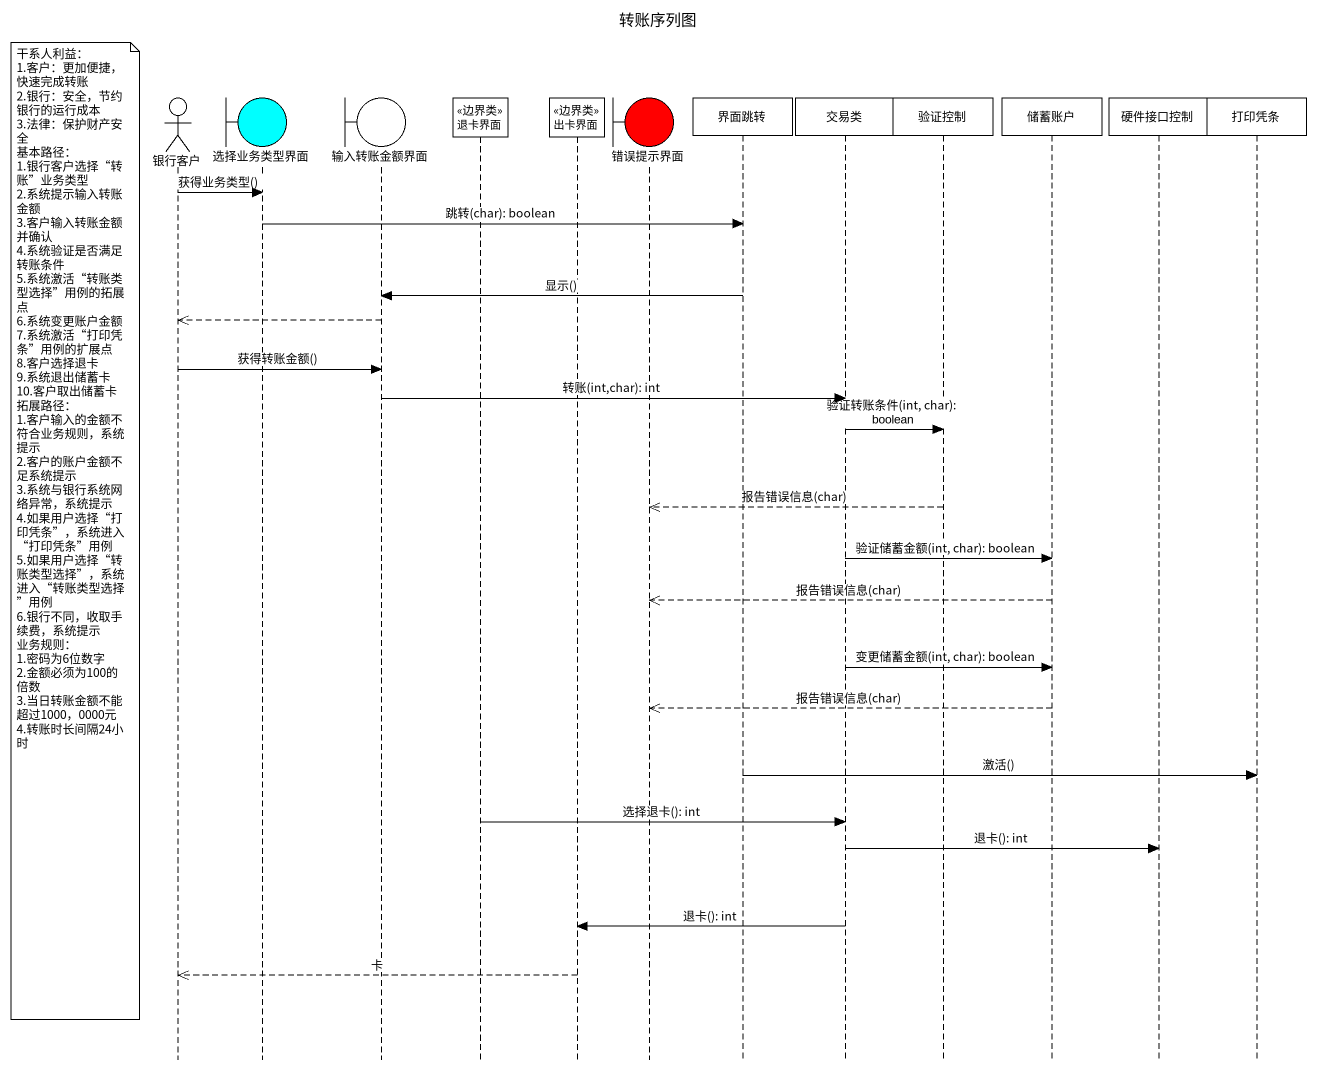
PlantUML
@startuml
title 转账序列图
hide footbox
actor 银行客户
boundary 选择业务类型界面 #00FFFF
boundary 输入转账金额界面
participant 退卡界面 <<边界类>>
participant 出卡界面 <<边界类>>
boundary 错误提示界面 #FF0000
participant 界面跳转
participant 交易类
participant 验证控制
participant 储蓄账户
participant 硬件接口控制
participant 打印凭条

银行客户 -> 选择业务类型界面 : 获得业务类型()
选择业务类型界面 -> 界面跳转 : 跳转(char): boolean
界面跳转 -> 输入转账金额界面 : 显示()
输入转账金额界面 -->> 银行客户
银行客户 -> 输入转账金额界面 : 获得转账金额()
输入转账金额界面 -> 交易类 : 转账(int,char): int
交易类 -> 验证控制 : 验证转账条件(int, char): boolean
验证控制 -->> 错误提示界面 : 报告错误信息(char)
note left of 银行客户
  干系人利益：
  1.客户：更加便捷，快速完成转账
  2.银行：安全，节约银行的运行成本
  3.法律：保护财产安全
  基本路径：
  1.银行客户选择“转账”业务类型
  2.系统提示输入转账金额
  3.客户输入转账金额并确认
  4.系统验证是否满足转账条件
  5.系统激活“转账类型选择”用例的拓展点
  6.系统变更账户金额
  7.系统激活“打印凭条”用例的扩展点
  8.客户选择退卡
  9.系统退出储蓄卡
  10.客户取出储蓄卡
  拓展路径：
  1.客户输入的金额不符合业务规则，系统提示
  2.客户的账户金额不足系统提示
  3.系统与银行系统网络异常，系统提示
  4.如果用户选择“打印凭条”，系统进入“打印凭条”用例
  5.如果用户选择“转账类型选择”，系统进入“转账类型选择”用例
  6.银行不同，收取手续费，系统提示
  业务规则：
  1.密码为6位数字
  2.金额必须为100的倍数
  3.当日转账金额不能超过1000，0000元
  4.转账时长间隔24小时
end note
交易类 -> 储蓄账户 : 验证储蓄金额(int, char): boolean
储蓄账户 -->> 错误提示界面 : 报告错误信息(char)
交易类 -> 储蓄账户 : 变更储蓄金额(int, char): boolean
储蓄账户 -->> 错误提示界面 : 报告错误信息(char)
界面跳转 -> 打印凭条 : 激活()
退卡界面 -> 交易类 : 选择退卡(): int
交易类 -> 硬件接口控制 : 退卡(): int
交易类 -> 出卡界面 : 退卡(): int
出卡界面 -->> 银行客户 : 卡
@enduml
